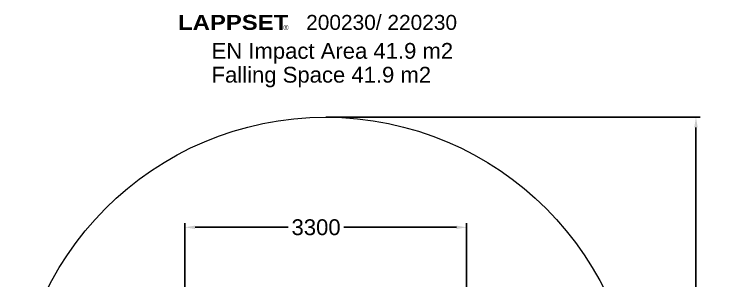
# Model space of a CAD drawing. Extents: x -3650 to 4616, y -3650 to 4857.
# Drawn here: x -3650 to 4616, y 1735 to 4857 of the extents above; entities that cross this region are included whole.
import ezdxf

# ---------------------------------------------------------------- set-up
doc = ezdxf.new("R2010")
doc.units = 0
doc.header["$LTSCALE"] = 5
doc.header["$PDMODE"] = 1
doc.header["$PDSIZE"] = 20
for name, color, linetype in [('Lg_txt', 4, 'CONTINUOUS'), ('REFERENCE', 9, 'Continuous'), ('REVIEW_REQUIRED', 30, 'Continuous')]:
    doc.layers.add(name, color=color, linetype=linetype)
doc.styles.add('LG1', font='arial.ttf', dxfattribs={"height": 185})
doc.styles.add('LG2', font='', dxfattribs={"height": 185})
doc.styles.get("Standard").update_dxf_attribs({"font": 'SIMPLEX'})
doc.styles.get('LG2').set_extended_font_data('Arial Black')
doc.dimstyles.new('LG_DIM', dxfattribs={"dimtxt": 2.5, "dimasz": 2.5, "dimexe": 1.25, "dimexo": 0.625, "dimtad": 1, "dimlunit": 6, "dimtxsty": 'STANDARD', "dimcen": 2.5, "dimazin": 3, "dimtfac": 1, "dimtmove": 0, "dimatfit": 3})

# ---------------------------------------------------------------- blocks, each defined once
blk = doc.blocks.new('prodnum')
at = {"layer": 'REVIEW_REQUIRED'}
for s, height, style, p in [('LAPPSET', 175, 'LG2', (0, 0)), ('®', 60, 'LG1', (1232.6, -2.3))]:
    blk.add_text(s, height=height, dxfattribs=dict(at, style=style)).set_placement(p)
at = {"layer": 'REVIEW_REQUIRED', "style": 'LG1'}
blk.add_attdef('PRODNUM', (1500, 0), '', height=175, dxfattribs=at)
blk = doc.blocks.new('*D2')
at = {"layer": 'REFERENCE', "color": 0, "ltscale": 40, "transparency": 16777216}
for p in [(0, 3650), (0, -3650), (4335.8, -3650)]:
    blk.add_point(p, dxfattribs=at)
at = {"layer": 'REVIEW_REQUIRED', "color": 0, "lineweight": -2, "ltscale": 40, "transparency": 16777216}
for p, q in [((1, 3650), (4385.8, 3650)), ((4335.8, 3530), (4335.8, 142.1)), ((4335.8, -3530), (4335.8, -146.9)), ((1, -3650), (4385.8, -3650))]:
    blk.add_line(p, q, dxfattribs=at)
at = {"layer": 'REVIEW_REQUIRED', "color": 0, "ltscale": 40, "transparency": 16777216}
for points in [[(4315.8, 3530), (4355.8, 3530), (4335.8, 3650)], [(4315.8, -3530), (4355.8, -3530), (4335.8, -3650)]]:
    blk.add_solid(points, dxfattribs=at)
at = {"layer": 'REVIEW_REQUIRED', "color": 4, "ltscale": 40, "transparency": 16777216, "insert": (4335.8, -2.4), "char_height": 185, "attachment_point": 5, "style": 'LG1'}
blk.add_mtext('\\A1;7300', dxfattribs=at)
blk = doc.blocks.new('*D3')
at = {"layer": 'REFERENCE', "color": 0, "ltscale": 40, "transparency": 16777216}
for p in [(-1650, 2361.8), (-1650, 0), (1650, 0)]:
    blk.add_point(p, dxfattribs=at)
at = {"layer": 'REVIEW_REQUIRED', "color": 0, "lineweight": -2, "ltscale": 40, "transparency": 16777216}
for p, q in [((-1650, 1), (-1650, 2411.8)), ((1650, 1), (1650, 2411.8)), ((-1530, 2361.8), (-439.2, 2361.8)), ((1530, 2361.8), (212.5, 2361.8))]:
    blk.add_line(p, q, dxfattribs=at)
at = {"layer": 'REVIEW_REQUIRED', "color": 0, "ltscale": 40, "transparency": 16777216}
for points in [[(-1530, 2381.8), (-1530, 2341.8), (-1650, 2361.8)], [(1530, 2381.8), (1530, 2341.8), (1650, 2361.8)]]:
    blk.add_solid(points, dxfattribs=at)
at = {"layer": 'REVIEW_REQUIRED', "color": 4, "ltscale": 40, "transparency": 16777216, "insert": (-113.4, 2361.8), "char_height": 185, "attachment_point": 5, "style": 'LG1'}
blk.add_mtext('\\A1;3300', dxfattribs=at)

msp = doc.modelspace()

# ---------------------------------------------------------------- linework, layer by layer
at = {"layer": 'REVIEW_REQUIRED', "lineweight": 0}
msp.add_circle((0, 0), 3650, dxfattribs=at)

# ---------------------------------------------------------------- block references
at = {"layer": 'REVIEW_REQUIRED'}
ref = msp.add_blockref('prodnum', (-1729.6, 4672.2), dxfattribs=at)
ref.add_attrib('PRODNUM', '200230/ 220230', (-229.6, 4672.2), dxfattribs={"layer": 'Lg_txt', "height": 175, "style": 'LG1'})

# ---------------------------------------------------------------- texts
at = {"layer": 'REVIEW_REQUIRED', "style": 'LG1'}
msp.add_text('EN Impact Area 41.9 m2 ', height=185, dxfattribs=at).set_placement((-1337.6, 4334))
at = {"layer": 'REVIEW_REQUIRED', "color": 63, "style": 'LG1'}
msp.add_text('Falling Space 41.9 m2 ', height=185, dxfattribs=at).set_placement((-1337.6, 4054.8))

# ---------------------------------------------------------------- dimensions: what is measured, and where the dimension line sits
at = {"layer": 'REVIEW_REQUIRED', "ltscale": 40}
dim = msp.add_linear_dim(base=(4335.8, -3650), p1=(0, 3650), p2=(0, -3650), angle=90, dimstyle='LG_DIM', override={"dimtxt": 185, "dimasz": 120, "dimexe": 50, "dimexo": 1, "dimgap": 50, "dimtad": 0, "dimtih": 1, "dimtoh": 1, "dimdec": 0, "dimrnd": 10, "dimlunit": 2, "dimtxsty": 'LG1', "dimclrt": 4, "dimadec": 4, "dimtdec": 0}, dxfattribs=at)
dim.commit()
dim.dimension.update_dxf_attribs({"geometry": '*D2', "text_midpoint": (4335.8, -2.4), "dimtype": 160})
dim = msp.add_linear_dim(base=(-1650, 2361.8), p1=(1650, 0), p2=(-1650, 0), dimstyle='LG_DIM', override={"dimtxt": 185, "dimasz": 120, "dimexe": 50, "dimexo": 1, "dimgap": 50, "dimtad": 0, "dimtih": 1, "dimtoh": 1, "dimdec": 0, "dimrnd": 10, "dimlunit": 2, "dimtxsty": 'LG1', "dimclrt": 4, "dimadec": 4, "dimtdec": 0}, dxfattribs=at)
dim.commit()
dim.dimension.update_dxf_attribs({"geometry": '*D3', "text_midpoint": (-113.4, 2361.8), "dimtype": 160})

doc.saveas('drawing.dxf')
